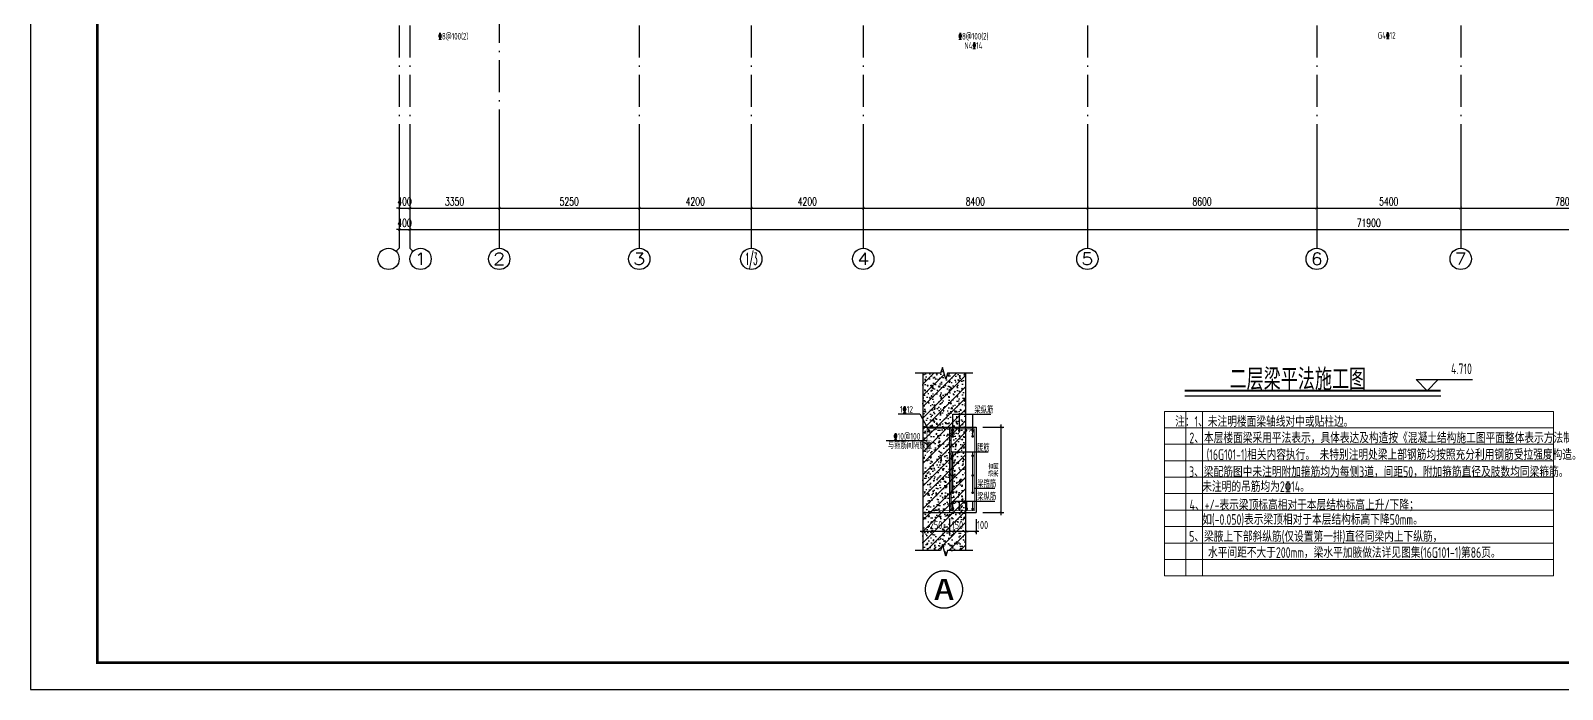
# Model space of a CAD drawing. Extents: x 169490 to 7584583, y -2399407 to 1374371.
# Drawn here: x 722202 to 779630, y 711545 to 736237 of the extents above; entities that cross this region are included whole.
import ezdxf
from ezdxf.enums import TextEntityAlignment as Align

# ---------------------------------------------------------------- set-up
doc = ezdxf.new("R2010")
doc.units = 0
doc.header["$LTSCALE"] = 100
doc.linetypes.add('D3轴线点划线', pattern=[18.5, 12, -3, 0.5, -3])
doc.linetypes.add('H3普通虚线', pattern=[4.2, 3, -1.2])
doc.layers.get('0').update_dxf_attribs({"linetype": 'CONTINUOUS'})
doc.layers.get('DEFPOINTS').update_dxf_attribs({"linetype": 'CONTINUOUS'})
for name, color, linetype in [('AXIS', 3, 'CONTINUOUS'), ('AXIS_TEXT', 4, 'CONTINUOUS'), ('C-AXIS(轴号)', 3, 'CONTINUOUS'), ('C-AXIS-T(字)', 7, 'CONTINUOUS'), ('C-DOTE', 8, 'D3轴线点划线'), ('S-0-TEXT', 7, 'CONTINUOUS'), ('S-BEAM-XRBAR', 20, 'CONTINUOUS'), ('S-DETL-LINE2', 2, 'H3普通虚线'), ('S-DETL-TEXT', 7, 'CONTINUOUS'), ('S-SLAB-DIM', 92, 'CONTINUOUS'), ('TEXT', 7, 'CONTINUOUS'), ('THIN', 190, 'CONTINUOUS'), ('图框', 140, 'CONTINUOUS'), ('文字', 7, 'CONTINUOUS'), ('独立基础', 2, 'CONTINUOUS'), ('门编号', 6, 'CONTINUOUS')]:
    doc.layers.add(name, color=color, linetype=linetype)
for name, color, linetype, lineweight in [('rein', 10, 'CONTINUOUS', 18), ('S-1-TEXT', 7, 'CONTINUOUS', 18), ('梁原位标注', 7, 'CONTINUOUS', 18)]:
    doc.layers.add(name, color=color, linetype=linetype, lineweight=lineweight)
doc.styles.add('_TCH_AXIS', font='COMPLEX', dxfattribs={"bigfont": 'GBCBIG'})
doc.styles.add('_TCH_DIM_T3', font='SIMPLEX.shx', dxfattribs={"width": 0.705882, "bigfont": 'GBCBIG.shx'})
doc.styles.add('_TCH_LABEL', font='simhei.ttf')
doc.styles.add('BW_Rein', font='Tssdeng.shx', dxfattribs={"width": 0.7, "bigfont": 'hztxt.shx'})
doc.styles.add('COMPLEX', font='COMPLEX')
doc.styles.add('TSSD_Dimension', font='Tssdeng.shx', dxfattribs={"width": 0.7, "bigfont": 'tssdchn.shx'})
doc.styles.add('TSSD_Label', font='Tssdeng.shx', dxfattribs={"width": 0.7, "bigfont": 'hztxt.shx'})
doc.styles.add('TSSD_REIN', font='tssdeng.shx', dxfattribs={"width": 0.7, "bigfont": 'hztxt.shx'})
doc.dimstyles.new('_TCH_ARCH&&100', dxfattribs={"dimtxt": 297.5, "dimasz": 100, "dimexe": 250, "dimexo": 300, "dimgap": 100, "dimtad": 1, "dimdec": 0, "dimzin": 0, "dimdsep": 46, "dimtxsty": '_TCH_DIM_T3', "dimblk": 'ARCHTICK', "dimcen": 0.09, "dimclrt": 7, "dimazin": 2, "dimtfac": 1, "dimtdec": 0, "dimtix": 1, "dimtmove": 2, "dimatfit": 3, "dimfxl": 1, "dimtolj": 1, "dimtzin": 0, "dimarcsym": 0})
doc.dimstyles.new('TSSD_25_100', dxfattribs={"dimtxt": 300, "dimasz": 100, "dimexe": 100, "dimexo": 250, "dimgap": 100, "dimtad": 1, "dimdec": 0, "dimlfac": 0.25, "dimzin": 0, "dimdsep": 46, "dimtxsty": 'TSSD_Dimension', "dimblk": 'ARCHTICK', "dimcen": 0, "dimdle": 100, "dimclrt": 7, "dimadec": 0, "dimazin": 0, "dimtfac": 1, "dimtdec": 0, "dimtix": 1, "dimtmove": 2, "dimatfit": 3, "dimldrblk": 'ARCHTICK', "dimfxl": 1, "dimtolj": 1, "dimtzin": 0, "dimarcsym": 0})

# ---------------------------------------------------------------- blocks, each defined once
blk = doc.blocks.new('_ARCHTICK')
at = {"const_width": 0.15}
blk.add_lwpolyline([(-0.5, -0.5), (0.5, 0.5)], dxfattribs=at)
blk = doc.blocks.new('*D1509')
at = {"layer": 'AXIS', "color": 0, "lineweight": -2, "transparency": 16777216}
for p, q in [((736420, 731782), (736420, 728532)), ((808320, 731782), (808320, 728532)), ((736420, 728782), (808320, 728782))]:
    blk.add_line(p, q, dxfattribs=at)
at = {"layer": 'DEFPOINTS', "color": 0, "transparency": 16777216}
for p in [(736420, 732082), (808320, 732082), (808320, 728782)]:
    blk.add_point(p, dxfattribs=at)
at = {"layer": 'AXIS', "color": 0, "lineweight": -2, "transparency": 16777216, "xscale": 100, "yscale": 100, "zscale": 100, "rotation": 180}
blk.add_blockref('_ARCHTICK', (736420, 728782), dxfattribs=at)
at = {"layer": 'AXIS', "color": 0, "lineweight": -2, "transparency": 16777216, "xscale": 100, "yscale": 100, "zscale": 100}
blk.add_blockref('_ARCHTICK', (808320, 728782), dxfattribs=at)
at = {"layer": 'AXIS', "color": 7, "transparency": 16777216, "insert": (772370, 729031), "char_height": 297.5, "attachment_point": 5, "style": '_TCH_DIM_T3'}
blk.add_mtext('\\A1;71900', dxfattribs=at)
blk = doc.blocks.new('*D1510')
at = {"layer": 'AXIS', "color": 0, "lineweight": -2, "transparency": 16777216}
for p, q in [((736020, 731782), (736020, 728532)), ((736420, 731782), (736420, 728532)), ((736020, 728782), (735920, 728782)), ((736020, 728782), (736420, 728782)), ((736420, 728782), (736520, 728782))]:
    blk.add_line(p, q, dxfattribs=at)
at = {"layer": 'DEFPOINTS', "color": 0, "transparency": 16777216}
for p in [(736020, 732082), (736420, 732082), (736420, 728782)]:
    blk.add_point(p, dxfattribs=at)
at = {"layer": 'AXIS', "color": 0, "lineweight": -2, "transparency": 16777216, "xscale": 100, "yscale": 100, "zscale": 100}
blk.add_blockref('_ARCHTICK', (736020, 728782), dxfattribs=at)
at = {"layer": 'AXIS', "color": 0, "lineweight": -2, "transparency": 16777216, "xscale": 100, "yscale": 100, "zscale": 100, "rotation": 180}
blk.add_blockref('_ARCHTICK', (736420, 728782), dxfattribs=at)
at = {"layer": 'AXIS', "color": 7, "transparency": 16777216, "insert": (736220, 729031), "char_height": 297.5, "attachment_point": 5, "style": '_TCH_DIM_T3'}
blk.add_mtext('\\A1;400', dxfattribs=at)
blk = doc.blocks.new('*D1511')
at = {"layer": 'AXIS', "color": 0, "lineweight": -2, "transparency": 16777216}
for p, q in [((736020, 731782), (736020, 729332)), ((736420, 731782), (736420, 729332)), ((736020, 729582), (735920, 729582)), ((736020, 729582), (736420, 729582)), ((736420, 729582), (736520, 729582))]:
    blk.add_line(p, q, dxfattribs=at)
at = {"layer": 'DEFPOINTS', "color": 0, "transparency": 16777216}
for p in [(736020, 732082), (736420, 732082), (736420, 729582)]:
    blk.add_point(p, dxfattribs=at)
at = {"layer": 'AXIS', "color": 0, "lineweight": -2, "transparency": 16777216, "xscale": 100, "yscale": 100, "zscale": 100}
blk.add_blockref('_ARCHTICK', (736020, 729582), dxfattribs=at)
at = {"layer": 'AXIS', "color": 0, "lineweight": -2, "transparency": 16777216, "xscale": 100, "yscale": 100, "zscale": 100, "rotation": 180}
blk.add_blockref('_ARCHTICK', (736420, 729582), dxfattribs=at)
at = {"layer": 'AXIS', "color": 7, "transparency": 16777216, "insert": (736220, 729831), "char_height": 297.5, "attachment_point": 5, "style": '_TCH_DIM_T3'}
blk.add_mtext('\\A1;400', dxfattribs=at)
blk = doc.blocks.new('*D1512')
at = {"layer": 'AXIS', "color": 0, "lineweight": -2, "transparency": 16777216}
for p, q in [((736420, 731782), (736420, 729332)), ((739770, 731782), (739770, 729332)), ((736420, 729582), (739770, 729582))]:
    blk.add_line(p, q, dxfattribs=at)
at = {"layer": 'DEFPOINTS', "color": 0, "transparency": 16777216}
for p in [(736420, 732082), (739770, 732082), (739770, 729582)]:
    blk.add_point(p, dxfattribs=at)
at = {"layer": 'AXIS', "color": 0, "lineweight": -2, "transparency": 16777216, "xscale": 100, "yscale": 100, "zscale": 100, "rotation": 180}
blk.add_blockref('_ARCHTICK', (736420, 729582), dxfattribs=at)
at = {"layer": 'AXIS', "color": 0, "lineweight": -2, "transparency": 16777216, "xscale": 100, "yscale": 100, "zscale": 100}
blk.add_blockref('_ARCHTICK', (739770, 729582), dxfattribs=at)
at = {"layer": 'AXIS', "color": 7, "transparency": 16777216, "insert": (738095, 729831), "char_height": 297.5, "attachment_point": 5, "style": '_TCH_DIM_T3'}
blk.add_mtext('\\A1;3350', dxfattribs=at)
blk = doc.blocks.new('*D1513')
at = {"layer": 'AXIS', "color": 0, "lineweight": -2, "transparency": 16777216}
for p, q in [((739770, 731782), (739770, 729332)), ((745020, 731782), (745020, 729332)), ((739770, 729582), (745020, 729582))]:
    blk.add_line(p, q, dxfattribs=at)
at = {"layer": 'DEFPOINTS', "color": 0, "transparency": 16777216}
for p in [(739770, 732082), (745020, 732082), (745020, 729582)]:
    blk.add_point(p, dxfattribs=at)
at = {"layer": 'AXIS', "color": 0, "lineweight": -2, "transparency": 16777216, "xscale": 100, "yscale": 100, "zscale": 100, "rotation": 180}
blk.add_blockref('_ARCHTICK', (739770, 729582), dxfattribs=at)
at = {"layer": 'AXIS', "color": 0, "lineweight": -2, "transparency": 16777216, "xscale": 100, "yscale": 100, "zscale": 100}
blk.add_blockref('_ARCHTICK', (745020, 729582), dxfattribs=at)
at = {"layer": 'AXIS', "color": 7, "transparency": 16777216, "insert": (742395, 729831), "char_height": 297.5, "attachment_point": 5, "style": '_TCH_DIM_T3'}
blk.add_mtext('\\A1;5250', dxfattribs=at)
blk = doc.blocks.new('*D1514')
at = {"layer": 'AXIS', "color": 0, "lineweight": -2, "transparency": 16777216}
for p, q in [((745020, 731782), (745020, 729332)), ((749220, 731782), (749220, 729332)), ((745020, 729582), (749220, 729582))]:
    blk.add_line(p, q, dxfattribs=at)
at = {"layer": 'DEFPOINTS', "color": 0, "transparency": 16777216}
for p in [(745020, 732082), (749220, 732082), (749220, 729582)]:
    blk.add_point(p, dxfattribs=at)
at = {"layer": 'AXIS', "color": 0, "lineweight": -2, "transparency": 16777216, "xscale": 100, "yscale": 100, "zscale": 100, "rotation": 180}
blk.add_blockref('_ARCHTICK', (745020, 729582), dxfattribs=at)
at = {"layer": 'AXIS', "color": 0, "lineweight": -2, "transparency": 16777216, "xscale": 100, "yscale": 100, "zscale": 100}
blk.add_blockref('_ARCHTICK', (749220, 729582), dxfattribs=at)
at = {"layer": 'AXIS', "color": 7, "transparency": 16777216, "insert": (747120, 729831), "char_height": 297.5, "attachment_point": 5, "style": '_TCH_DIM_T3'}
blk.add_mtext('\\A1;4200', dxfattribs=at)
blk = doc.blocks.new('*D1515')
at = {"layer": 'AXIS', "color": 0, "lineweight": -2, "transparency": 16777216}
for p, q in [((749220, 731782), (749220, 729332)), ((753420, 731782), (753420, 729332)), ((749220, 729582), (753420, 729582))]:
    blk.add_line(p, q, dxfattribs=at)
at = {"layer": 'DEFPOINTS', "color": 0, "transparency": 16777216}
for p in [(749220, 732082), (753420, 732082), (753420, 729582)]:
    blk.add_point(p, dxfattribs=at)
at = {"layer": 'AXIS', "color": 0, "lineweight": -2, "transparency": 16777216, "xscale": 100, "yscale": 100, "zscale": 100, "rotation": 180}
blk.add_blockref('_ARCHTICK', (749220, 729582), dxfattribs=at)
at = {"layer": 'AXIS', "color": 0, "lineweight": -2, "transparency": 16777216, "xscale": 100, "yscale": 100, "zscale": 100}
blk.add_blockref('_ARCHTICK', (753420, 729582), dxfattribs=at)
at = {"layer": 'AXIS', "color": 7, "transparency": 16777216, "insert": (751320, 729831), "char_height": 297.5, "attachment_point": 5, "style": '_TCH_DIM_T3'}
blk.add_mtext('\\A1;4200', dxfattribs=at)
blk = doc.blocks.new('*D1516')
at = {"layer": 'AXIS', "color": 0, "lineweight": -2, "transparency": 16777216}
for p, q in [((753420, 731782), (753420, 729332)), ((761820, 731782), (761820, 729332)), ((753420, 729582), (761820, 729582))]:
    blk.add_line(p, q, dxfattribs=at)
at = {"layer": 'DEFPOINTS', "color": 0, "transparency": 16777216}
for p in [(753420, 732082), (761820, 732082), (761820, 729582)]:
    blk.add_point(p, dxfattribs=at)
at = {"layer": 'AXIS', "color": 0, "lineweight": -2, "transparency": 16777216, "xscale": 100, "yscale": 100, "zscale": 100, "rotation": 180}
blk.add_blockref('_ARCHTICK', (753420, 729582), dxfattribs=at)
at = {"layer": 'AXIS', "color": 0, "lineweight": -2, "transparency": 16777216, "xscale": 100, "yscale": 100, "zscale": 100}
blk.add_blockref('_ARCHTICK', (761820, 729582), dxfattribs=at)
at = {"layer": 'AXIS', "color": 7, "transparency": 16777216, "insert": (757620, 729831), "char_height": 297.5, "attachment_point": 5, "style": '_TCH_DIM_T3'}
blk.add_mtext('\\A1;8400', dxfattribs=at)
blk = doc.blocks.new('*D1517')
at = {"layer": 'AXIS', "color": 0, "lineweight": -2, "transparency": 16777216}
for p, q in [((761820, 731782), (761820, 729332)), ((770420, 731782), (770420, 729332)), ((761820, 729582), (770420, 729582))]:
    blk.add_line(p, q, dxfattribs=at)
at = {"layer": 'DEFPOINTS', "color": 0, "transparency": 16777216}
for p in [(761820, 732082), (770420, 732082), (770420, 729582)]:
    blk.add_point(p, dxfattribs=at)
at = {"layer": 'AXIS', "color": 0, "lineweight": -2, "transparency": 16777216, "xscale": 100, "yscale": 100, "zscale": 100, "rotation": 180}
blk.add_blockref('_ARCHTICK', (761820, 729582), dxfattribs=at)
at = {"layer": 'AXIS', "color": 0, "lineweight": -2, "transparency": 16777216, "xscale": 100, "yscale": 100, "zscale": 100}
blk.add_blockref('_ARCHTICK', (770420, 729582), dxfattribs=at)
at = {"layer": 'AXIS', "color": 7, "transparency": 16777216, "insert": (766120, 729831), "char_height": 297.5, "attachment_point": 5, "style": '_TCH_DIM_T3'}
blk.add_mtext('\\A1;8600', dxfattribs=at)
blk = doc.blocks.new('*D1518')
at = {"layer": 'AXIS', "color": 0, "lineweight": -2, "transparency": 16777216}
for p, q in [((770420, 731782), (770420, 729332)), ((775820, 731782), (775820, 729332)), ((770420, 729582), (775820, 729582))]:
    blk.add_line(p, q, dxfattribs=at)
at = {"layer": 'DEFPOINTS', "color": 0, "transparency": 16777216}
for p in [(770420, 732082), (775820, 732082), (775820, 729582)]:
    blk.add_point(p, dxfattribs=at)
at = {"layer": 'AXIS', "color": 0, "lineweight": -2, "transparency": 16777216, "xscale": 100, "yscale": 100, "zscale": 100, "rotation": 180}
blk.add_blockref('_ARCHTICK', (770420, 729582), dxfattribs=at)
at = {"layer": 'AXIS', "color": 0, "lineweight": -2, "transparency": 16777216, "xscale": 100, "yscale": 100, "zscale": 100}
blk.add_blockref('_ARCHTICK', (775820, 729582), dxfattribs=at)
at = {"layer": 'AXIS', "color": 7, "transparency": 16777216, "insert": (773120, 729831), "char_height": 297.5, "attachment_point": 5, "style": '_TCH_DIM_T3'}
blk.add_mtext('\\A1;5400', dxfattribs=at)
blk = doc.blocks.new('*D1519')
at = {"layer": 'AXIS', "color": 0, "lineweight": -2, "transparency": 16777216}
for p, q in [((775820, 731782), (775820, 729332)), ((783620, 731782), (783620, 729332)), ((775820, 729582), (783620, 729582))]:
    blk.add_line(p, q, dxfattribs=at)
at = {"layer": 'DEFPOINTS', "color": 0, "transparency": 16777216}
for p in [(775820, 732082), (783620, 732082), (783620, 729582)]:
    blk.add_point(p, dxfattribs=at)
at = {"layer": 'AXIS', "color": 0, "lineweight": -2, "transparency": 16777216, "xscale": 100, "yscale": 100, "zscale": 100, "rotation": 180}
blk.add_blockref('_ARCHTICK', (775820, 729582), dxfattribs=at)
at = {"layer": 'AXIS', "color": 0, "lineweight": -2, "transparency": 16777216, "xscale": 100, "yscale": 100, "zscale": 100}
blk.add_blockref('_ARCHTICK', (783620, 729582), dxfattribs=at)
at = {"layer": 'AXIS', "color": 7, "transparency": 16777216, "insert": (779720, 729831), "char_height": 297.5, "attachment_point": 5, "style": '_TCH_DIM_T3'}
blk.add_mtext('\\A1;7800', dxfattribs=at)
blk = doc.blocks.new('_AXISO')
blk.add_circle((0, 0), 0.5)
at = {"layer": 'AXIS_TEXT', "style": 'COMPLEX', "width": 1.041667}
blk.add_attdef('A', text='', height=0.56, dxfattribs=at).set_placement((-0.25, -0.28), (0.25, -0.28), align=Align.FIT)
blk = doc.blocks.new('*D9214')
at = {"layer": 'DEFPOINTS', "color": 0, "transparency": 16777216}
for p in [(869146, 733693), (870146, 733693), (869146, 732972)]:
    blk.add_point(p, dxfattribs=at)
at = {"layer": 'S-SLAB-DIM', "color": 0, "lineweight": -2, "transparency": 16777216}
for p, q in [((869146, 733443), (869146, 732872)), ((870146, 733443), (870146, 732872)), ((870246, 732972), (869046, 732972))]:
    blk.add_line(p, q, dxfattribs=at)
at = {"layer": 'S-SLAB-DIM', "color": 0, "lineweight": -2, "transparency": 16777216, "xscale": 100, "yscale": 100, "zscale": 100, "rotation": 180}
blk.add_blockref('_ARCHTICK', (869146, 732972), dxfattribs=at)
at = {"layer": 'S-SLAB-DIM', "color": 0, "lineweight": -2, "transparency": 16777216, "xscale": 100, "yscale": 100, "zscale": 100}
blk.add_blockref('_ARCHTICK', (870146, 732972), dxfattribs=at)
at = {"layer": 'S-SLAB-DIM', "color": 7, "transparency": 16777216, "insert": (869646, 733222), "char_height": 300, "attachment_point": 5, "style": 'TSSD_Dimension'}
blk.add_mtext('\\A1;250', dxfattribs=at)
blk = doc.blocks.new('*D9215')
at = {"layer": 'DEFPOINTS', "color": 0, "transparency": 16777216}
for p in [(871146, 736893), (872082, 736893), (871146, 733693)]:
    blk.add_point(p, dxfattribs=at)
at = {"layer": 'S-SLAB-DIM', "color": 0, "lineweight": -2, "transparency": 16777216}
for p, q in [((871396, 736893), (872182, 736893)), ((872082, 733593), (872082, 736993)), ((871396, 733693), (872182, 733693))]:
    blk.add_line(p, q, dxfattribs=at)
at = {"layer": 'S-SLAB-DIM', "color": 0, "lineweight": -2, "transparency": 16777216, "xscale": 100, "yscale": 100, "zscale": 100}
for p, rotation in [((872082, 736893), 90), ((872082, 733693), 270)]:
    blk.add_blockref('_ARCHTICK', p, dxfattribs=dict(at, rotation=rotation))
at = {"layer": 'S-SLAB-DIM', "color": 7, "transparency": 16777216, "insert": (871832, 735293), "char_height": 300, "attachment_point": 5, "rotation": 90, "style": 'TSSD_Dimension'}
blk.add_mtext('\\A1;梁高', dxfattribs=at)
blk = doc.blocks.new('*D9220')
at = {"layer": 'DEFPOINTS', "color": 0, "transparency": 16777216}
for p in [(870746, 733693), (871146, 733693), (870746, 732972)]:
    blk.add_point(p, dxfattribs=at)
at = {"layer": 'S-SLAB-DIM', "color": 0, "lineweight": -2, "transparency": 16777216}
for p, q in [((870746, 733443), (870746, 732872)), ((871146, 733443), (871146, 732872)), ((871246, 732972), (870646, 732972))]:
    blk.add_line(p, q, dxfattribs=at)
at = {"layer": 'S-SLAB-DIM', "color": 0, "lineweight": -2, "transparency": 16777216, "xscale": 100, "yscale": 100, "zscale": 100, "rotation": 180}
blk.add_blockref('_ARCHTICK', (870746, 732972), dxfattribs=at)
at = {"layer": 'S-SLAB-DIM', "color": 0, "lineweight": -2, "transparency": 16777216, "xscale": 100, "yscale": 100, "zscale": 100}
blk.add_blockref('_ARCHTICK', (871146, 732972), dxfattribs=at)
at = {"layer": 'S-SLAB-DIM', "color": 7, "transparency": 16777216, "insert": (871388, 733222), "char_height": 300, "attachment_point": 5, "style": 'TSSD_Dimension'}
blk.add_mtext('\\A1;100', dxfattribs=at)
blk = doc.blocks.new('*D9221')
at = {"layer": 'DEFPOINTS', "color": 0, "transparency": 16777216}
for p in [(870146, 733693), (870746, 733693), (870146, 732972)]:
    blk.add_point(p, dxfattribs=at)
at = {"layer": 'S-SLAB-DIM', "color": 0, "lineweight": -2, "transparency": 16777216}
for p, q in [((870146, 733443), (870146, 732872)), ((870746, 733443), (870746, 732872)), ((870146, 732972), (870046, 732972)), ((870746, 732972), (870146, 732972)), ((870746, 732972), (870846, 732972))]:
    blk.add_line(p, q, dxfattribs=at)
at = {"layer": 'S-SLAB-DIM', "color": 0, "lineweight": -2, "transparency": 16777216, "xscale": 100, "yscale": 100, "zscale": 100}
blk.add_blockref('_ARCHTICK', (870146, 732972), dxfattribs=at)
at = {"layer": 'S-SLAB-DIM', "color": 0, "lineweight": -2, "transparency": 16777216, "xscale": 100, "yscale": 100, "zscale": 100, "rotation": 180}
blk.add_blockref('_ARCHTICK', (870746, 732972), dxfattribs=at)
at = {"layer": 'S-SLAB-DIM', "color": 7, "transparency": 16777216, "insert": (870446, 733222), "char_height": 300, "attachment_point": 5, "style": 'TSSD_Dimension'}
blk.add_mtext('\\A1;150', dxfattribs=at)
blk = doc.blocks.new('BW-14287991', base_point=(867768.2, 730102.9, 0))
at = {"layer": '独立基础', "ltscale": 10}
h = blk.add_hatch(dxfattribs=at)
h.set_pattern_fill('ARMORED', color=251, scale=60)
h.set_pattern_definition([(50, (0, 0), (430.35611, -37.65128), [45, -495]), (355, (0, 0), (-83.2508, 451.31528), [36, -396]), (100.4514, (35.86, -3.14), (347.10563, 413.66373), [38.24411, -420.68527]), (46.1842, (0, 120), (640.34463, -99.3114), [67.5, -742.5]), (96.6356, (53.36, 111.7), (560.79762, 584.47072), [57.36617, -631.0278]), (351.1842, (0, 120), (560.79717, 584.47116), [54, -594]), (21, (60, 90), (358.14423, -241.57133), [45, -495]), (326, (60, 90), (145.9892, 435.09003), [36, -396]), (71.4514, (89.85, 69.87), (504.13358, 193.5183), [38.24411, -420.68527]), (37.5, (0, 0), (7.295913, 199.736312), [0, -391.2, 0, -402, 0, -397.5]), (7.5, (0, 0), (157.841722, 236.647027), [0, -229.2, 0, -382.2, 0, -151.5]), (327.5, (-133.8, 0), (320.293462, -13.532923), [0, -150, 0, -468, 0, -621]), (317.5, (-193.8, 0), (349.9117, 60.06299), [0, -195, 0, -310.8, 0, -441]), (45, (0, 0), (-212.132034, 212.132034), [])])
h.paths.add_polyline_path([(870746.4, 738908.4), (870076.4, 738908.4), (870006.4, 738688.4), (869886.4, 739128.4), (869816.4, 738908.4), (869146.4, 738908.4), (869146.4, 736893), (870746.4, 736893)])
h.paths.add_polyline_path([(870146.4, 736893), (869146.4, 736893), (869146.4, 733693), (870146.4, 733693)])
h.paths.add_polyline_path([(870746.4, 736893), (870146.4, 736893), (870146.4, 733693), (870746.4, 733693)])
h.paths.add_polyline_path([(870746.4, 733693), (869146.4, 733693), (869146.4, 732266.4), (869816.4, 732266.4), (869886.4, 732486.4), (870006.4, 732046.4), (870076.4, 732266.4), (870746.4, 732266.4)])
at = {"layer": 'rein', "const_width": 25}
blk.add_lwpolyline([(869578.9, 733864), (869472.9, 733758), (871081.4, 733758), (871081.4, 736828), (869303, 736828), (869303, 735935.2), (869409.1, 736041.3)], dxfattribs=at)
at = {"layer": 'S-BEAM-XRBAR', "ltscale": 10, "const_width": 50}
for points in [[(869351, 736763, 1), (869401, 736763, 1)], [(870251.4, 736763, 1), (870301.4, 736763, 1)], [(870491.8, 736763, 1), (870541.8, 736763, 1)], [(870740.2, 736763, 1), (870790.2, 736763, 1)], [(870991.4, 736763, 1), (871041.4, 736763, 1)], [(870251.4, 736539.9, 1), (870301.4, 736539.9, 1)], [(870991.4, 736539.9, 1), (871041.4, 736539.9, 1)], [(870251.4, 735814.8, 1), (870301.4, 735814.8, 1)], [(870991.4, 735814.8, 1), (871041.4, 735814.8, 1)], [(870251.4, 735077.1, 1), (870301.4, 735077.1, 1)], [(870991.4, 735077.1, 1), (871041.4, 735077.1, 1)], [(870251.4, 734434.3, 1), (870301.4, 734434.3, 1)], [(870991.4, 734434.3, 1), (871041.4, 734434.3, 1)], [(870251.4, 733823, 1), (870301.4, 733823, 1)], [(870496, 733823, 1), (870546, 733823, 1)], [(870769.9, 733823, 1), (870819.9, 733823, 1)], [(870991.4, 733823, 1), (871041.4, 733823, 1)]]:
    blk.add_lwpolyline(points, format="xyb", close=True, dxfattribs=at)
at = {"layer": 'S-BEAM-XRBAR', "ltscale": 10, "const_width": 30}
blk.add_lwpolyline([(871081.4, 736828), (870211.4, 736828), (870211.4, 733758), (871081.4, 733758)], close=True, dxfattribs=at)
for points in [[(870885.6, 736724.1), (870989.6, 736828)], [(871081.4, 736736.1), (870977.5, 736632.2)]]:
    blk.add_lwpolyline(points, dxfattribs=at)
at = {"layer": 'S-DETL-LINE2', "ltscale": 10}
for points in [[(871026.4, 738908.4), (870076.4, 738908.4), (870006.4, 738688.4), (869886.4, 739128.4), (869816.4, 738908.4), (868866.4, 738908.4)], [(871026.4, 732266.4), (870076.4, 732266.4), (870006.4, 732046.4), (869886.4, 732486.4), (869816.4, 732266.4), (868866.4, 732266.4)]]:
    blk.add_lwpolyline(points, dxfattribs=at)
at = {"layer": 'S-DETL-TEXT', "const_width": 50}
blk.add_lwpolyline([(870641.1, 730802.9, 1), (869241.1, 730802.9, 1)], format="xyb", close=True, dxfattribs=at)
at = {"layer": 'TEXT'}
for p, q in [((868223.9, 737391.6), (869039, 737391.6)), ((869039, 737391.6), (869376, 736763)), ((870276.4, 736539.9), (870276.4, 737369.7)), ((870276.4, 737369.7), (871696.5, 737369.7)), ((870516.8, 736763), (870516.8, 737369.7)), ((870765.2, 736763), (870765.2, 737369.7)), ((871016.4, 736539.9), (871016.4, 737369.7)), ((869303, 736381.6), (867768.2, 736381.6)), ((870276.4, 734434.3), (870276.4, 735959.7)), ((870276.4, 735959.7), (871600.2, 735959.7)), ((871016.4, 734434.3), (871016.4, 735959.7)), ((871081.4, 734595.7), (871845, 734595.7)), ((870276.4, 733823), (870276.4, 734117.8)), ((870276.4, 734117.8), (871845, 734117.8)), ((870521, 733823), (870521, 734117.8)), ((870794.9, 733823), (870794.9, 734117.8)), ((871016.4, 733823), (871016.4, 734117.8))]:
    blk.add_line(p, q, dxfattribs=at)
at = {"layer": '独立基础', "ltscale": 10}
for p, q in [((869146.4, 738908.4), (869146.4, 732266.4)), ((870746.4, 738908.4), (870746.4, 732266.4)), ((869146.4, 736893), (871146.4, 736893)), ((870146.4, 736893), (870146.4, 733693)), ((871146.4, 736893), (871146.4, 733693)), ((869146.4, 733693), (871146.4, 733693))]:
    blk.add_line(p, q, dxfattribs=at)
at = {"layer": 'S-DETL-TEXT', "style": '_TCH_LABEL', "width": 1.390625}
blk.add_text('A', height=792, dxfattribs=at).set_placement((869545.1, 730406.9), (870337.1, 730406.9), align=Align.FIT)
at = {"layer": 'TEXT', "style": 'TSSD_REIN', "width": 0.7}
for s, p in [('1%%13212', (868288.9, 737429.3)), ('梁纵筋', (871083, 737407.4)), ('与箍筋间隔放置', (867837.8, 736077.5)), ('%%13210@100', (868049.7, 736419.3)), ('腰筋', (871178.8, 735985.8)), ('梁箍筋', (871187.1, 734633.4)), ('梁纵筋', (871187.1, 734155.5))]:
    blk.add_text(s, height=250, dxfattribs=at).set_placement(p)
at = {"layer": 'S-SLAB-DIM'}
dim = blk.add_linear_dim(base=(872082.4, 736893), p1=(871146.4, 733693), p2=(871146.4, 736893), angle=90, text='梁高', dimstyle='TSSD_25_100', dxfattribs=at)
dim.commit()
dim.dimension.update_dxf_attribs({"geometry": '*D9215', "text_midpoint": (871832.4, 735293)})
for base, p1, p2, picture, middle in [((869146.4, 732971.7), (870146.4, 733693), (869146.4, 733693), '*D9214', (869646.4, 733221.7)), ((870146.4, 732971.7), (870746.4, 733693), (870146.4, 733693), '*D9221', (870446.4, 733221.7))]:
    dim = blk.add_linear_dim(base=base, p1=p1, p2=p2, dimstyle='TSSD_25_100', dxfattribs=at)
    dim.commit()
    dim.dimension.update_dxf_attribs({"geometry": picture, "text_midpoint": middle})
dim = blk.add_linear_dim(base=(870746.4, 732971.7), p1=(871146.4, 733693), p2=(870746.4, 733693), dimstyle='TSSD_25_100', dxfattribs=at)
dim.commit()
dim.dimension.update_dxf_attribs({"geometry": '*D9220', "text_midpoint": (871388.3, 733221.7), "dimtype": 128})

msp = doc.modelspace()

# ---------------------------------------------------------------- linework, layer by layer
at = {"ltscale": 10}
msp.add_lwpolyline([(819306.7, 769944.8), (724701.8, 769944.8), (724701.8, 712544.8), (819306.7, 712544.8)], close=True, dxfattribs=at)
at = {"layer": 'C-AXIS(轴号)'}
for p, q in [((736019.7, 732082.3), (736019.7, 728082.3)), ((736419.7, 732082.3), (736419.7, 728082.3)), ((739769.7, 732082.3), (739769.7, 728082.3)), ((745019.7, 732082.3), (745019.7, 728082.3)), ((749219.7, 732082.3), (749219.7, 728082.3)), ((753419.7, 732082.3), (753419.7, 728082.3)), ((761819.7, 732082.3), (761819.7, 728082.3)), ((770419.7, 732082.3), (770419.7, 728082.3)), ((775819.7, 732082.3), (775819.7, 728082.3)), ((735902.6, 727965.1), (736019.7, 728082.3)), ((736536.9, 727965.1), (736419.7, 728082.3))]:
    msp.add_line(p, q, dxfattribs=at)
at = {"layer": 'C-DOTE'}
for p, q in [((736019.7, 756782.3), (736019.7, 732082.3)), ((736419.7, 756782.3), (736419.7, 732082.3)), ((745019.7, 756782.3), (745019.7, 732082.3)), ((749219.7, 756782.3), (749219.7, 732082.3)), ((753419.7, 756782.3), (753419.7, 732082.3)), ((761819.7, 756782.3), (761819.7, 732082.3)), ((770419.7, 756782.3), (770419.7, 732082.3)), ((775819.7, 756782.3), (775819.7, 732082.3)), ((739769.7, 744382.3), (739769.7, 732082.3))]:
    msp.add_line(p, q, dxfattribs=at)
at = {"layer": 'S-1-TEXT', "color": 8}
for p, q in [((779292.5, 721964.3), (764716, 721964.3)), ((764716, 721964.3), (764716, 715797.9)), ((765516.8, 721964.3), (765516.8, 715797.9)), ((766134.4, 721964.3), (766134.4, 715797.9)), ((779292.5, 721964.3), (779292.5, 715797.9)), ((779292.5, 721347.7), (764716, 721347.7)), ((779292.5, 720731), (764716, 720731)), ((779292.5, 720114.4), (764716, 720114.4)), ((779292.5, 719497.8), (764716, 719497.8)), ((779292.5, 718881.1), (764716, 718881.1)), ((779292.5, 718264.5), (764716, 718264.5)), ((779292.5, 717647.8), (764716, 717647.8)), ((779292.5, 717031.2), (764716, 717031.2)), ((779292.5, 716414.5), (764716, 716414.5)), ((779292.5, 715797.9), (764716, 715797.9))]:
    msp.add_line(p, q, dxfattribs=at)
at = {"layer": 'THIN'}
for p, q in [((774564.5, 722741.5), (774152, 723154)), ((774152, 723154), (776255.4, 723154)), ((774564.5, 722741.5), (774977, 723154))]:
    msp.add_line(p, q, dxfattribs=at)
at = {"layer": '图框'}
msp.add_lwpolyline([(722201.8, 711544.8), (827301.8, 711544.8), (827301.8, 770944.8), (722201.8, 770944.8)], close=True, dxfattribs=at)
at = {"layer": '图框', "const_width": 100}
msp.add_lwpolyline([(724701.8, 712544.8), (826301.8, 712544.8), (826301.8, 769944.8), (724701.8, 769944.8)], close=True, dxfattribs=at)
at = {"layer": '文字'}
msp.add_line((765471.1, 722545.6), (775067.9, 722545.6), dxfattribs=at)
at = {"layer": '文字', "const_width": 75}
msp.add_lwpolyline([(765471.1, 722741.5), (775067.9, 722741.5)], dxfattribs=at)

# ---------------------------------------------------------------- block references
at = {"layer": 'C-AXIS(轴号)', "xscale": 800, "yscale": 800, "zscale": 800}
msp.add_blockref('_AXISO', (735619.7, 727682.3), dxfattribs=at)
at = {"layer": 'C-AXIS(轴号)'}
ref = msp.add_blockref('_AXISO', (736819.7, 727682.3), dxfattribs=dict(at, xscale=800, yscale=800, zscale=800))
ref.add_attrib('A', '1', dxfattribs={"layer": 'C-AXIS-T(字)', "height": 452.5, "style": '_TCH_AXIS', "width": 2.333333}).set_placement((736593.4, 727456), (737046, 727456), align=Align.FIT)
ref = msp.add_blockref('_AXISO', (739769.7, 727682.3), dxfattribs=dict(at, xscale=800, yscale=800, zscale=800))
ref.add_attrib('A', '2', dxfattribs={"layer": 'C-AXIS-T(字)', "height": 452.5, "style": '_TCH_AXIS', "width": 1.5}).set_placement((739543.4, 727456), (739996, 727456), align=Align.FIT)
ref = msp.add_blockref('_AXISO', (745019.7, 727682.3), dxfattribs=dict(at, xscale=800, yscale=800, zscale=800))
ref.add_attrib('A', '3', dxfattribs={"layer": 'C-AXIS-T(字)', "height": 452.5, "style": '_TCH_AXIS', "width": 1.5}).set_placement((744793.4, 727456), (745246, 727456), align=Align.FIT)
ref = msp.add_blockref('_AXISO', (749219.7, 727682.3), dxfattribs=dict(at, xscale=800, yscale=800, zscale=800))
ref.add_attrib('A', '1/3', dxfattribs={"layer": 'C-AXIS-T(字)', "height": 452.55, "style": '_TCH_AXIS', "width": 0.411765}).set_placement((748993.4, 727456), (749446, 727456), align=Align.FIT)
ref = msp.add_blockref('_AXISO', (753419.7, 727682.3), dxfattribs=dict(at, xscale=800, yscale=800, zscale=800))
ref.add_attrib('A', '4', dxfattribs={"layer": 'C-AXIS-T(字)', "height": 452.5, "style": '_TCH_AXIS', "width": 1.3125}).set_placement((753193.4, 727456), (753646, 727456), align=Align.FIT)
ref = msp.add_blockref('_AXISO', (761819.7, 727682.3), dxfattribs=dict(at, xscale=800, yscale=800, zscale=800))
ref.add_attrib('A', '5', dxfattribs={"layer": 'C-AXIS-T(字)', "height": 452.5, "style": '_TCH_AXIS', "width": 1.5}).set_placement((761593.4, 727456), (762046, 727456), align=Align.FIT)
ref = msp.add_blockref('_AXISO', (770419.7, 727682.3), dxfattribs=dict(at, xscale=800, yscale=800, zscale=800))
ref.add_attrib('A', '6', dxfattribs={"layer": 'C-AXIS-T(字)', "height": 452.5, "style": '_TCH_AXIS', "width": 1.5}).set_placement((770193.4, 727456), (770646, 727456), align=Align.FIT)
ref = msp.add_blockref('_AXISO', (775819.7, 727682.3), dxfattribs=dict(at, xscale=800, yscale=800, zscale=800))
ref.add_attrib('A', '7', dxfattribs={"layer": 'C-AXIS-T(字)', "height": 452.5, "style": '_TCH_AXIS', "width": 1.5}).set_placement((775593.4, 727456), (776046, 727456), align=Align.FIT)
at = {"layer": '独立基础'}
msp.add_blockref('BW-14287991', (754272.4, 714588.2, 0), dxfattribs=at)

# ---------------------------------------------------------------- texts
at = {"layer": 'S-0-TEXT', "style": 'TSSD_REIN', "width": 0.7}
for s, p in [(' 注：1、未注明楼面梁轴线对中或贴柱边。', (764940.4, 721384.3, -2339.2)), ('2、本层楼面梁采用平法表示，具体表达及构造按《混凝土结构施工图平面整体表示方法制图规则和构造详图》', (765645.2, 720771.5, 27253.5)), (' (16G101-1)相关内容执行。 未特别注明处梁上部钢筋均按照充分利用钢筋受拉强度构造。', (766122.1, 720145.9, 28423.1)), ('3、梁配筋图中未注明附加箍筋均为每侧3道，间距50，附加箍筋直径及肢数均同梁箍筋。', (765636.6, 719499.6, 28423.1)), ('未注明的吊筋均为2%%13214。', (766128.3, 718945.8)), ('4、+/-表示梁顶标高相对于本层结构标高上升/下降；', (765652.7, 718257.7, 28423.1)), ('如(-0.050)表示梁顶相对于本层结构标高下降50mm。', (766128.3, 717712.5)), ('5、梁腋上下部斜纵筋(仅设置第一排)直径同梁内上下纵筋，', (765636.8, 717075.6, 28423.1)), ('  水平间距不大于200mm，梁水平加腋做法详见图集(16G101-1)第86页。', (766003, 716473.6))]:
    msp.add_text(s, height=400, rotation=359.999833, dxfattribs=at).set_placement(p)
at = {"layer": 'THIN', "style": 'TSSD_Label', "width": 0.7}
msp.add_text('4.710', height=400, dxfattribs=at).set_placement((776238.7, 723241.2), align=Align.BOTTOM_RIGHT)
at = {"layer": '梁原位标注', "style": 'BW_Rein', "width": 0.65}
for s, p in [('%%1328@100(2)', (738046.8, 735902.8)), ('%%1328@100(2)', (757548, 735902.8)), ('N4%%13214', (757548, 735552.8)), ('G4%%13212', (773044.7, 735932.3))]:
    msp.add_text(s, height=250, dxfattribs=at).set_placement(p, align=Align.CENTER)
at = {"layer": '门编号', "color": 7, "style": 'TSSD_REIN', "width": 0.8}
msp.add_text('二层梁平法施工图', height=800, dxfattribs=at).set_placement((769711.2, 723204.2), align=Align.MIDDLE)

# ---------------------------------------------------------------- dimensions: what is measured, and where the dimension line sits
at = {"layer": 'AXIS'}
for p1, p2, distance, picture, middle in [((736019.7, 732082.3), (736419.7, 732082.3), -3300, '*D1510', (736219.7, 729031)), ((736019.7, 732082.3), (736419.7, 732082.3), -2500, '*D1511', (736219.7, 729831)), ((736419.7, 732082.3), (808319.7, 732082.3), -3300, '*D1509', (772369.7, 729031)), ((736419.7, 732082.3), (739769.7, 732082.3), -2500, '*D1512', (738094.7, 729831)), ((739769.7, 732082.3), (745019.7, 732082.3), -2500, '*D1513', (742394.7, 729831)), ((745019.7, 732082.3), (749219.7, 732082.3), -2500, '*D1514', (747119.7, 729831)), ((749219.7, 732082.3), (753419.7, 732082.3), -2500, '*D1515', (751319.7, 729831)), ((753419.7, 732082.3), (761819.7, 732082.3), -2500, '*D1516', (757619.7, 729831)), ((761819.7, 732082.3), (770419.7, 732082.3), -2500, '*D1517', (766119.7, 729831)), ((770419.7, 732082.3), (775819.7, 732082.3), -2500, '*D1518', (773119.7, 729831)), ((775819.7, 732082.3), (783619.7, 732082.3), -2500, '*D1519', (779719.7, 729831))]:
    dim = msp.add_aligned_dim(p1=p1, p2=p2, distance=distance, dimstyle='_TCH_ARCH&&100', dxfattribs=at)
    dim.commit()
    dim.dimension.update_dxf_attribs({"geometry": picture, "text_midpoint": middle})

doc.saveas('drawing.dxf')
